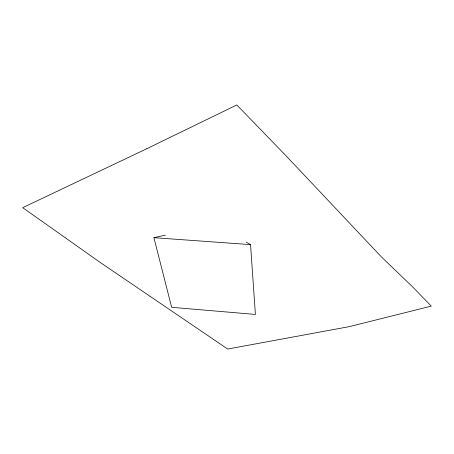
<?xml version="1.0" encoding="UTF-8"?>
<svg xmlns="http://www.w3.org/2000/svg" width="454" height="454" viewBox="0 0 454 454"><rect width="100%" height="100%" fill="white"/><g stroke="black" fill="none" stroke-linecap="round" stroke-linejoin="round"><path stroke-width="0.68" d="M246.318 242.22L250.551 244.621L255.398 314.435L171.652 307.301L153.912 237.68L165.324 235.149M153.912 237.68L250.551 244.621M146.812 148.713L22.7 207.671L100.521 262.667L227.687 349.041L349.291 326.642L431.3 306.132L412.828 287.098L381.718 257.197L285.821 155.574L236.806 104.959L146.812 148.713"/></g></svg>
